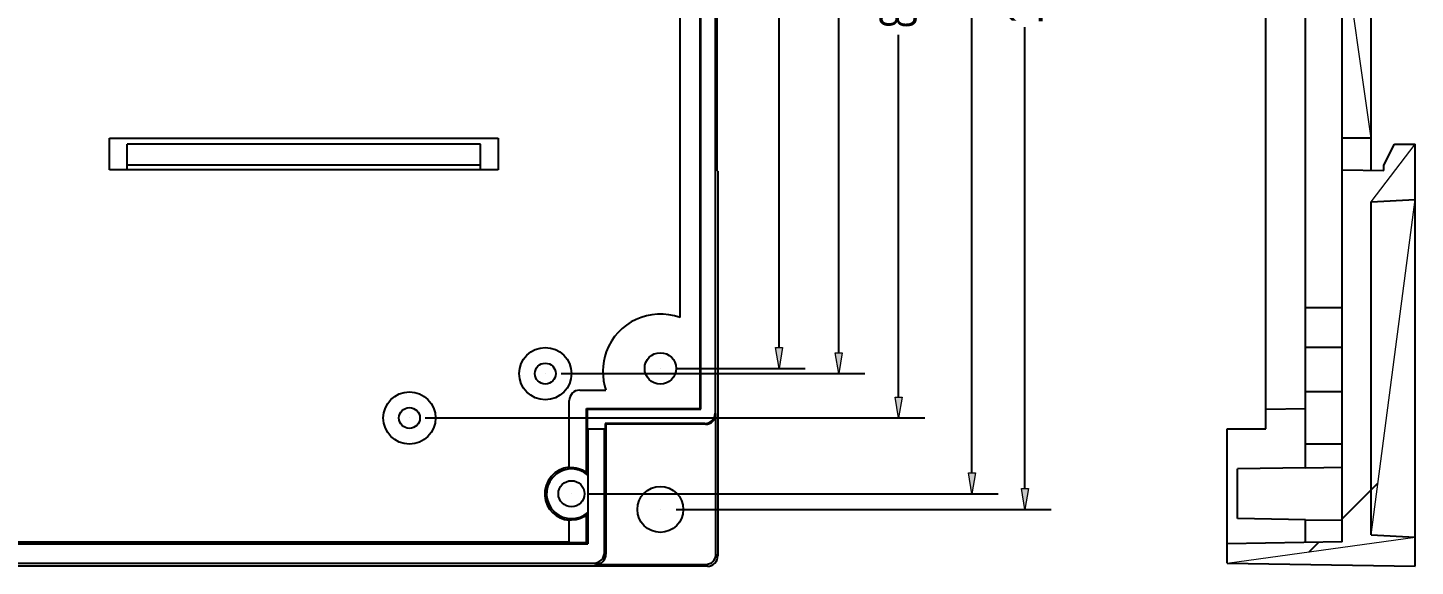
# Model space of a CAD drawing. Header units: inches. Extents: x 0 to 800, y 356 to 444.
# Drawn here: x 285.14 to 313, y 395.43 to 406.25 of the extents above; entities that cross this region are included whole.
import ezdxf

# ---------------------------------------------------------------- set-up
doc = ezdxf.new("R2010")
doc.units = ezdxf.units.IN
doc.header["$MEASUREMENT"] = 0

# ---------------------------------------------------------------- blocks, each defined once
blk = doc.blocks.new('block 992')
at = {"color": 7, "lineweight": 25, "true_color": 0xffffff}
blk.add_lwpolyline([(309.224, 395.498), (309.224, 395.886)], dxfattribs=at)
blk = doc.blocks.new('block 993')
at = {"color": 7, "lineweight": 25, "true_color": 0xffffff}
blk.add_lwpolyline([(311.533, 395.926), (309.224, 395.886)], dxfattribs=at)
blk = doc.blocks.new('block 994')
at = {"color": 7, "lineweight": 25, "true_color": 0xffffff}
blk.add_lwpolyline([(311.533, 395.926), (311.533, 403.397)], dxfattribs=at)
blk = doc.blocks.new('block 995')
at = {"color": 7, "lineweight": 25, "true_color": 0xffffff}
blk.add_lwpolyline([(311.533, 403.397), (312.372, 403.382)], dxfattribs=at)
blk = doc.blocks.new('block 996')
at = {"color": 7, "lineweight": 25, "true_color": 0xffffff}
blk.add_lwpolyline([(312.372, 403.382), (312.372, 403.492)], dxfattribs=at)
blk = doc.blocks.new('block 997')
at = {"color": 7, "lineweight": 25, "true_color": 0xffffff}
blk.add_lwpolyline([(312.372, 403.492), (312.582, 403.912)], dxfattribs=at)
blk = doc.blocks.new('block 998')
at = {"color": 7, "lineweight": 25, "true_color": 0xffffff}
blk.add_lwpolyline([(312.582, 403.912), (313.002, 403.912)], dxfattribs=at)
blk = doc.blocks.new('block 999')
at = {"color": 7, "lineweight": 25, "true_color": 0xffffff}
blk.add_lwpolyline([(313.002, 402.803), (313.002, 403.912)], dxfattribs=at)
blk = doc.blocks.new('block 1000')
at = {"color": 7, "lineweight": 25, "true_color": 0xffffff}
blk.add_lwpolyline([(312.12, 402.757), (313.002, 402.803)], dxfattribs=at)
blk = doc.blocks.new('block 1001')
at = {"color": 7, "lineweight": 25, "true_color": 0xffffff}
blk.add_lwpolyline([(312.12, 396.062), (312.12, 402.757)], dxfattribs=at)
blk = doc.blocks.new('block 1002')
at = {"color": 7, "lineweight": 25, "true_color": 0xffffff}
blk.add_lwpolyline([(312.12, 396.062), (313.002, 396.016)], dxfattribs=at)
blk = doc.blocks.new('block 1003')
at = {"color": 7, "lineweight": 25, "true_color": 0xffffff}
blk.add_lwpolyline([(313.002, 395.433), (313.002, 396.016)], dxfattribs=at)
blk = doc.blocks.new('block 1004')
at = {"color": 7, "lineweight": 25, "true_color": 0xffffff}
blk.add_lwpolyline([(309.224, 395.498), (313.002, 395.433)], dxfattribs=at)
blk = doc.blocks.new('block 1011')
at = {"color": 7, "lineweight": 25, "true_color": 0xffffff}
blk.add_lwpolyline([(312.12, 404.038), (311.533, 404.038)], dxfattribs=at)
blk = doc.blocks.new('block 1012')
at = {"color": 7, "lineweight": 25, "true_color": 0xffffff}
blk.add_lwpolyline([(311.533, 404.038), (311.533, 408.13)], dxfattribs=at)
blk = doc.blocks.new('block 1014')
at = {"color": 7, "lineweight": 25, "true_color": 0xffffff}
blk.add_lwpolyline([(312.12, 404.038), (312.12, 408.13)], dxfattribs=at)
blk = doc.blocks.new('block 1019')
at = {"true_color": 0x000000}
h = blk.add_hatch(dxfattribs=at)
h.set_pattern_fill('AI_USER_DEFINED_HATCH', color=18, scale=10, angle=45, style=0, pattern_type=0)
h.set_pattern_definition([(45, (0, 0), (-7.07107, 7.07107), [])])
edge = h.paths.add_edge_path()
edge.add_spline(control_points=[(309.224, 395.498), (309.224, 395.498), (309.224, 395.886), (309.224, 395.886), (309.224, 395.886), (311.533, 395.926), (311.533, 395.926), (311.533, 395.926), (309.224, 395.886), (309.224, 395.886), (309.224, 395.886), (311.533, 395.926), (311.533, 395.926), (311.533, 395.926), (311.533, 403.397), (311.533, 403.397), (311.533, 403.397), (312.372, 403.382), (312.372, 403.382), (312.372, 403.382), (312.372, 403.492), (312.372, 403.492), (312.372, 403.492), (312.582, 403.912), (312.582, 403.912), (312.582, 403.912), (313.002, 403.912), (313.002, 403.912), (313.002, 403.912), (313.002, 402.803), (313.002, 402.803), (313.002, 402.803), (313.002, 403.912), (313.002, 403.912), (313.002, 403.912), (312.12, 402.757), (312.12, 402.757), (312.12, 402.757), (313.002, 402.803), (313.002, 402.803), (313.002, 402.803), (312.12, 396.062), (312.12, 396.062), (312.12, 396.062), (312.12, 402.757), (312.12, 402.757), (312.12, 402.757), (312.12, 396.062), (312.12, 396.062), (312.12, 396.062), (313.002, 396.016), (313.002, 396.016), (313.002, 396.016), (313.002, 395.433), (313.002, 395.433), (313.002, 395.433), (313.002, 396.016), (313.002, 396.016), (313.002, 396.016), (309.224, 395.498), (309.224, 395.498), (309.224, 395.498), (313.002, 395.433), (313.002, 395.433), (313.002, 395.433), (309.224, 395.498), (309.224, 395.498)], knot_values=[0, 0, 0, 0, 1, 1, 1, 2, 2, 2, 3, 3, 3, 4, 4, 4, 5, 5, 5, 6, 6, 6, 7, 7, 7, 8, 8, 8, 9, 9, 9, 10, 10, 10, 11, 11, 11, 12, 12, 12, 13, 13, 13, 14, 14, 14, 15, 15, 15, 16, 16, 16, 17, 17, 17, 18, 18, 18, 19, 19, 19, 20, 20, 20, 21, 21, 21, 22, 22, 22, 22], degree=3, periodic=1)
edge = h.paths.add_edge_path()
edge.add_spline(control_points=[(309.224, 418.255), (309.224, 418.255), (309.224, 418.643), (309.224, 418.643), (309.224, 418.643), (312.12, 418.693), (312.12, 418.693), (312.12, 418.693), (312.12, 413.399), (312.12, 413.399), (312.12, 413.399), (312.12, 418.693), (312.12, 418.693), (312.12, 418.693), (312.12, 413.399), (312.12, 413.399), (312.12, 413.399), (311.533, 413.399), (311.533, 413.399), (311.533, 413.399), (311.533, 418.215), (311.533, 418.215), (311.533, 418.215), (309.224, 418.255), (309.224, 418.255), (309.224, 418.255), (309.224, 418.255), (309.224, 418.255)], knot_values=[0, 0, 0, 0, 1, 1, 1, 2, 2, 2, 3, 3, 3, 4, 4, 4, 5, 5, 5, 6, 6, 6, 7, 7, 7, 8, 8, 8, 9, 9, 9, 9], degree=3, periodic=1)
edge = h.paths.add_edge_path()
edge.add_spline(control_points=[(312.12, 404.038), (312.12, 404.038), (311.533, 404.038), (311.533, 404.038), (311.533, 404.038), (311.533, 408.13), (311.533, 408.13), (311.533, 408.13), (312.12, 408.13), (312.12, 408.13), (312.12, 408.13), (311.533, 408.13), (311.533, 408.13), (311.533, 408.13), (312.12, 404.038), (312.12, 404.038), (312.12, 404.038), (312.12, 408.13), (312.12, 408.13), (312.12, 408.13), (312.12, 404.038), (312.12, 404.038)], knot_values=[0, 0, 0, 0, 1, 1, 1, 2, 2, 2, 3, 3, 3, 4, 4, 4, 5, 5, 5, 6, 6, 6, 7, 7, 7, 7], degree=3, periodic=1)
edge = h.paths.add_edge_path()
edge.add_spline(control_points=[(312.078, 412.896), (312.078, 412.896), (311.533, 412.896), (311.533, 412.896), (311.533, 412.896), (312.078, 412.693), (312.078, 412.693), (312.078, 412.693), (312.078, 412.896), (312.078, 412.896), (312.078, 412.896), (311.533, 411.426), (311.533, 411.426), (311.533, 411.426), (312.078, 412.693), (312.078, 412.693), (312.078, 412.693), (311.533, 411.426), (311.533, 411.426), (311.533, 411.426), (311.533, 412.896), (311.533, 412.896), (311.533, 412.896), (312.078, 412.896), (312.078, 412.896)], knot_values=[0, 0, 0, 0, 1, 1, 1, 2, 2, 2, 3, 3, 3, 4, 4, 4, 5, 5, 5, 6, 6, 6, 7, 7, 7, 8, 8, 8, 8], degree=3, periodic=1)
at = {"lineweight": 0}
for points, knots in [([(309.224, 418.255), (309.224, 418.255), (309.224, 418.643), (309.224, 418.643), (309.224, 418.643), (312.12, 418.693), (312.12, 418.693), (312.12, 418.693), (312.12, 413.399), (312.12, 413.399), (312.12, 413.399), (312.12, 418.693), (312.12, 418.693), (312.12, 418.693), (312.12, 413.399), (312.12, 413.399), (312.12, 413.399), (311.533, 413.399), (311.533, 413.399), (311.533, 413.399), (311.533, 418.215), (311.533, 418.215), (311.533, 418.215), (309.224, 418.255), (309.224, 418.255), (309.224, 418.255), (309.224, 418.255), (309.224, 418.255)], [0, 0, 0, 0, 1, 1, 1, 2, 2, 2, 3, 3, 3, 4, 4, 4, 5, 5, 5, 6, 6, 6, 7, 7, 7, 8, 8, 8, 9, 9, 9, 9]), ([(312.078, 412.896), (312.078, 412.896), (311.533, 412.896), (311.533, 412.896), (311.533, 412.896), (312.078, 412.693), (312.078, 412.693), (312.078, 412.693), (312.078, 412.896), (312.078, 412.896), (312.078, 412.896), (311.533, 411.426), (311.533, 411.426), (311.533, 411.426), (312.078, 412.693), (312.078, 412.693), (312.078, 412.693), (311.533, 411.426), (311.533, 411.426), (311.533, 411.426), (311.533, 412.896), (311.533, 412.896), (311.533, 412.896), (312.078, 412.896), (312.078, 412.896)], [0, 0, 0, 0, 1, 1, 1, 2, 2, 2, 3, 3, 3, 4, 4, 4, 5, 5, 5, 6, 6, 6, 7, 7, 7, 8, 8, 8, 8]), ([(312.12, 404.038), (312.12, 404.038), (311.533, 404.038), (311.533, 404.038), (311.533, 404.038), (311.533, 408.13), (311.533, 408.13), (311.533, 408.13), (312.12, 408.13), (312.12, 408.13), (312.12, 408.13), (311.533, 408.13), (311.533, 408.13), (311.533, 408.13), (312.12, 404.038), (312.12, 404.038), (312.12, 404.038), (312.12, 408.13), (312.12, 408.13), (312.12, 408.13), (312.12, 404.038), (312.12, 404.038)], [0, 0, 0, 0, 1, 1, 1, 2, 2, 2, 3, 3, 3, 4, 4, 4, 5, 5, 5, 6, 6, 6, 7, 7, 7, 7]), ([(309.224, 395.498), (309.224, 395.498), (309.224, 395.886), (309.224, 395.886), (309.224, 395.886), (311.533, 395.926), (311.533, 395.926), (311.533, 395.926), (309.224, 395.886), (309.224, 395.886), (309.224, 395.886), (311.533, 395.926), (311.533, 395.926), (311.533, 395.926), (311.533, 403.397), (311.533, 403.397), (311.533, 403.397), (312.372, 403.382), (312.372, 403.382), (312.372, 403.382), (312.372, 403.492), (312.372, 403.492), (312.372, 403.492), (312.582, 403.912), (312.582, 403.912), (312.582, 403.912), (313.002, 403.912), (313.002, 403.912), (313.002, 403.912), (313.002, 402.803), (313.002, 402.803), (313.002, 402.803), (313.002, 403.912), (313.002, 403.912), (313.002, 403.912), (312.12, 402.757), (312.12, 402.757), (312.12, 402.757), (313.002, 402.803), (313.002, 402.803), (313.002, 402.803), (312.12, 396.062), (312.12, 396.062), (312.12, 396.062), (312.12, 402.757), (312.12, 402.757), (312.12, 402.757), (312.12, 396.062), (312.12, 396.062), (312.12, 396.062), (313.002, 396.016), (313.002, 396.016), (313.002, 396.016), (313.002, 395.433), (313.002, 395.433), (313.002, 395.433), (313.002, 396.016), (313.002, 396.016), (313.002, 396.016), (309.224, 395.498), (309.224, 395.498), (309.224, 395.498), (313.002, 395.433), (313.002, 395.433), (313.002, 395.433), (309.224, 395.498), (309.224, 395.498)], [0, 0, 0, 0, 1, 1, 1, 2, 2, 2, 3, 3, 3, 4, 4, 4, 5, 5, 5, 6, 6, 6, 7, 7, 7, 8, 8, 8, 9, 9, 9, 10, 10, 10, 11, 11, 11, 12, 12, 12, 13, 13, 13, 14, 14, 14, 15, 15, 15, 16, 16, 16, 17, 17, 17, 18, 18, 18, 19, 19, 19, 20, 20, 20, 21, 21, 21, 22, 22, 22, 22])]:
    blk.add_open_spline(points, degree=3, knots=knots, dxfattribs=at)
blk = doc.blocks.new('block 1056')
at = {"color": 7, "lineweight": 25, "true_color": 0xffffff}
blk.add_lwpolyline([(298.787, 395.433), (266.67, 395.433)], dxfattribs=at)
blk = doc.blocks.new('block 1058')
at = {"color": 7, "lineweight": 25, "true_color": 0xffffff}
blk.add_lwpolyline([(296.541, 395.469), (298.75, 395.469)], dxfattribs=at)
blk = doc.blocks.new('block 1059')
at = {"color": 7, "lineweight": 25, "true_color": 0xffffff}
blk.add_lwpolyline([(268.945, 395.498), (296.511, 395.498)], dxfattribs=at)
blk = doc.blocks.new('block 1063')
at = {"color": 7, "lineweight": 25, "true_color": 0xffffff}
blk.add_lwpolyline([(269.067, 395.886), (296.389, 395.886)], dxfattribs=at)
blk = doc.blocks.new('block 1065')
at = {"color": 7, "lineweight": 25, "true_color": 0xffffff}
blk.add_lwpolyline([(296.013, 395.913), (296.362, 395.913)], dxfattribs=at)
blk = doc.blocks.new('block 1066')
at = {"color": 7, "lineweight": 25, "true_color": 0xffffff}
blk.add_lwpolyline([(269.444, 395.926), (296.013, 395.926)], dxfattribs=at)
blk = doc.blocks.new('block 1073')
at = {"color": 7, "lineweight": 25, "true_color": 0xffffff}
blk.add_lwpolyline([(296.375, 398.191), (296.735, 398.191)], dxfattribs=at)
blk = doc.blocks.new('block 1074')
at = {"color": 7, "lineweight": 25, "true_color": 0xffffff}
blk.add_lwpolyline([(298.75, 398.285), (296.75, 398.285)], dxfattribs=at)
blk = doc.blocks.new('block 1076')
at = {"color": 7, "lineweight": 25, "true_color": 0xffffff}
blk.add_lwpolyline([(298.734, 398.301), (296.735, 398.301)], dxfattribs=at)
blk = doc.blocks.new('block 1079')
at = {"color": 7, "lineweight": 25, "true_color": 0xffffff}
blk.add_lwpolyline([(296.375, 398.587), (298.653, 398.587)], dxfattribs=at)
blk = doc.blocks.new('block 1081')
at = {"color": 7, "lineweight": 25, "true_color": 0xffffff}
blk.add_lwpolyline([(296.362, 398.601), (298.639, 398.601)], dxfattribs=at)
blk = doc.blocks.new('block 1083')
at = {"color": 7, "lineweight": 25, "true_color": 0xffffff}
blk.add_lwpolyline([(296.223, 398.971), (296.751, 398.971)], dxfattribs=at)
blk = doc.blocks.new('block 1098')
at = {"color": 7, "lineweight": 25, "true_color": 0xffffff}
blk.add_lwpolyline([(294.588, 403.397), (286.78, 403.397)], dxfattribs=at)
blk = doc.blocks.new('block 1100')
at = {"color": 7, "lineweight": 25, "true_color": 0xffffff}
blk.add_lwpolyline([(294.231, 403.492), (287.136, 403.492)], dxfattribs=at)
blk = doc.blocks.new('block 1102')
at = {"color": 7, "lineweight": 25, "true_color": 0xffffff}
blk.add_lwpolyline([(294.231, 403.912), (287.136, 403.912)], dxfattribs=at)
blk = doc.blocks.new('block 1105')
at = {"color": 7, "lineweight": 25, "true_color": 0xffffff}
blk.add_lwpolyline([(286.78, 404.038), (294.588, 404.038)], dxfattribs=at)
blk = doc.blocks.new('block 1108')
at = {"color": 7, "lineweight": 25, "true_color": 0xffffff}
blk.add_lwpolyline([(296.541, 395.469), (296.511, 395.498)], dxfattribs=at)
blk = doc.blocks.new('block 1109')
at = {"color": 7, "lineweight": 25, "true_color": 0xffffff}
blk.add_lwpolyline([(296.389, 395.886), (296.362, 395.913)], dxfattribs=at)
blk = doc.blocks.new('block 1110')
at = {"color": 7, "lineweight": 25, "true_color": 0xffffff}
blk.add_lwpolyline([(296.75, 395.679), (296.721, 395.708)], dxfattribs=at)
blk = doc.blocks.new('block 1111')
at = {"color": 7, "lineweight": 25, "true_color": 0xffffff}
blk.add_lwpolyline([(298.787, 395.433), (298.75, 395.469)], dxfattribs=at)
blk = doc.blocks.new('block 1112')
at = {"color": 7, "lineweight": 25, "true_color": 0xffffff}
blk.add_lwpolyline([(298.997, 395.643), (298.96, 395.679)], dxfattribs=at)
blk = doc.blocks.new('block 1113')
at = {"color": 7, "lineweight": 25, "true_color": 0xffffff}
blk.add_lwpolyline([(296.375, 398.587), (296.362, 398.601)], dxfattribs=at)
blk = doc.blocks.new('block 1114')
at = {"color": 7, "lineweight": 25, "true_color": 0xffffff}
blk.add_lwpolyline([(296.735, 398.301), (296.75, 398.285)], dxfattribs=at)
blk = doc.blocks.new('block 1117')
at = {"color": 7, "lineweight": 25, "true_color": 0xffffff}
blk.add_lwpolyline([(298.734, 398.301), (298.75, 398.285)], dxfattribs=at)
blk = doc.blocks.new('block 1118')
at = {"color": 7, "lineweight": 25, "true_color": 0xffffff}
blk.add_lwpolyline([(298.653, 398.587), (298.639, 398.601)], dxfattribs=at)
blk = doc.blocks.new('block 1119')
at = {"color": 7, "lineweight": 25, "true_color": 0xffffff}
blk.add_lwpolyline([(298.944, 398.511), (298.96, 398.495)], dxfattribs=at)
blk = doc.blocks.new('block 1120')
at = {"color": 7, "lineweight": 25, "true_color": 0xffffff}
blk.add_lwpolyline([(286.78, 403.397), (286.78, 404.038)], dxfattribs=at)
blk = doc.blocks.new('block 1122')
at = {"color": 7, "lineweight": 25, "true_color": 0xffffff}
blk.add_lwpolyline([(287.136, 403.397), (287.136, 403.912)], dxfattribs=at)
blk = doc.blocks.new('block 1147')
at = {"color": 7, "lineweight": 25, "true_color": 0xffffff}
blk.add_lwpolyline([(298.997, 403.371), (298.981, 403.387)], dxfattribs=at)
blk = doc.blocks.new('block 1160')
at = {"color": 7, "lineweight": 25, "true_color": 0xffffff}
blk.add_lwpolyline([(294.231, 403.397), (294.231, 403.912)], dxfattribs=at)
blk = doc.blocks.new('block 1181')
at = {"color": 7, "lineweight": 25, "true_color": 0xffffff}
blk.add_lwpolyline([(294.588, 404.038), (294.588, 403.397)], dxfattribs=at)
blk = doc.blocks.new('block 1183')
at = {"color": 7, "lineweight": 25, "true_color": 0xffffff}
blk.add_lwpolyline([(296.013, 395.913), (296.013, 396.369)], dxfattribs=at)
blk = doc.blocks.new('block 1184')
at = {"color": 7, "lineweight": 25, "true_color": 0xffffff}
blk.add_lwpolyline([(296.013, 397.41), (296.013, 398.761)], dxfattribs=at)
blk = doc.blocks.new('block 1186')
at = {"color": 7, "lineweight": 25, "true_color": 0xffffff}
blk.add_lwpolyline([(296.362, 395.913), (296.362, 396.465)], dxfattribs=at)
blk = doc.blocks.new('block 1187')
at = {"color": 7, "lineweight": 25, "true_color": 0xffffff}
blk.add_lwpolyline([(296.362, 397.314), (296.362, 398.601)], dxfattribs=at)
blk = doc.blocks.new('block 1190')
at = {"color": 7, "lineweight": 25, "true_color": 0xffffff}
blk.add_lwpolyline([(296.375, 398.587), (296.375, 398.191)], dxfattribs=at)
blk = doc.blocks.new('block 1192')
at = {"color": 7, "lineweight": 25, "true_color": 0xffffff}
blk.add_lwpolyline([(296.386, 397.266), (296.386, 396.514)], dxfattribs=at)
blk = doc.blocks.new('block 1195')
at = {"color": 7, "lineweight": 25, "true_color": 0xffffff}
blk.add_lwpolyline([(296.389, 398.191), (296.389, 395.886)], dxfattribs=at)
blk = doc.blocks.new('block 1214')
at = {"color": 7, "lineweight": 25, "true_color": 0xffffff}
blk.add_lwpolyline([(296.721, 395.708), (296.721, 398.191)], dxfattribs=at)
blk = doc.blocks.new('block 1215')
at = {"color": 7, "lineweight": 25, "true_color": 0xffffff}
blk.add_lwpolyline([(296.735, 398.301), (296.735, 398.191)], dxfattribs=at)
blk = doc.blocks.new('block 1218')
at = {"color": 7, "lineweight": 25, "true_color": 0xffffff}
blk.add_lwpolyline([(296.75, 398.285), (296.75, 395.679)], dxfattribs=at)
blk = doc.blocks.new('block 1219')
at = {"color": 7, "lineweight": 25, "true_color": 0xffffff}
blk.add_lwpolyline([(298.239, 400.43), (298.239, 413.711)], dxfattribs=at)
blk = doc.blocks.new('block 1220')
at = {"color": 7, "lineweight": 25, "true_color": 0xffffff}
blk.add_lwpolyline([(298.639, 398.601), (298.639, 415.54)], dxfattribs=at)
blk = doc.blocks.new('block 1221')
at = {"color": 7, "lineweight": 25, "true_color": 0xffffff}
blk.add_lwpolyline([(298.653, 398.587), (298.653, 415.554)], dxfattribs=at)
blk = doc.blocks.new('block 1223')
at = {"color": 7, "lineweight": 25, "true_color": 0xffffff}
blk.add_lwpolyline([(298.944, 415.63), (298.944, 398.511)], dxfattribs=at)
blk = doc.blocks.new('block 1224')
at = {"color": 7, "lineweight": 25, "true_color": 0xffffff}
blk.add_lwpolyline([(298.96, 395.679), (298.96, 398.495)], dxfattribs=at)
blk = doc.blocks.new('block 1226')
at = {"color": 7, "lineweight": 25, "true_color": 0xffffff}
blk.add_lwpolyline([(298.981, 403.387), (298.981, 411.006)], dxfattribs=at)
blk = doc.blocks.new('block 1228')
at = {"color": 7, "lineweight": 25, "true_color": 0xffffff}
blk.add_lwpolyline([(298.997, 403.371), (298.997, 395.643)], dxfattribs=at)
blk = doc.blocks.new('block 1244')
at = {"color": 7, "lineweight": 25, "true_color": 0xffffff}
blk.add_lwpolyline([(309.224, 395.498), (313.002, 395.433)], dxfattribs=at)
blk = doc.blocks.new('block 1245')
at = {"color": 7, "lineweight": 25, "true_color": 0xffffff}
blk.add_lwpolyline([(311.533, 395.926), (309.224, 395.886)], dxfattribs=at)
blk = doc.blocks.new('block 1246')
at = {"color": 7, "lineweight": 25, "true_color": 0xffffff}
blk.add_lwpolyline([(310.798, 396.367), (309.434, 396.391)], dxfattribs=at)
blk = doc.blocks.new('block 1247')
at = {"color": 7, "lineweight": 25, "true_color": 0xffffff}
blk.add_lwpolyline([(310.798, 396.369), (311.533, 396.356)], dxfattribs=at)
blk = doc.blocks.new('block 1248')
at = {"color": 7, "lineweight": 25, "true_color": 0xffffff}
blk.add_lwpolyline([(312.12, 396.062), (313.002, 396.016)], dxfattribs=at)
blk = doc.blocks.new('block 1249')
at = {"color": 7, "lineweight": 25, "true_color": 0xffffff}
blk.add_lwpolyline([(310.798, 397.41), (311.533, 397.424)], dxfattribs=at)
blk = doc.blocks.new('block 1250')
at = {"color": 7, "lineweight": 25, "true_color": 0xffffff}
blk.add_lwpolyline([(310.798, 397.412), (309.434, 397.389)], dxfattribs=at)
blk = doc.blocks.new('block 1251')
at = {"color": 7, "lineweight": 25, "true_color": 0xffffff}
blk.add_lwpolyline([(311.533, 397.887), (310.798, 397.887)], dxfattribs=at)
blk = doc.blocks.new('block 1252')
at = {"color": 7, "lineweight": 25, "true_color": 0xffffff}
blk.add_lwpolyline([(309.224, 398.191), (310, 398.191)], dxfattribs=at)
blk = doc.blocks.new('block 1253')
at = {"color": 7, "lineweight": 25, "true_color": 0xffffff}
blk.add_lwpolyline([(310, 398.587), (310.798, 398.601)], dxfattribs=at)
blk = doc.blocks.new('block 1254')
at = {"color": 7, "lineweight": 25, "true_color": 0xffffff}
blk.add_lwpolyline([(311.533, 398.937), (310.798, 398.937)], dxfattribs=at)
blk = doc.blocks.new('block 1255')
at = {"color": 7, "lineweight": 25, "true_color": 0xffffff}
blk.add_lwpolyline([(311.533, 399.828), (310.798, 399.828)], dxfattribs=at)
blk = doc.blocks.new('block 1256')
at = {"color": 7, "lineweight": 25, "true_color": 0xffffff}
blk.add_lwpolyline([(311.533, 400.626), (310.798, 400.626)], dxfattribs=at)
blk = doc.blocks.new('block 1257')
at = {"color": 7, "lineweight": 25, "true_color": 0xffffff}
blk.add_lwpolyline([(312.12, 402.757), (313.002, 402.803)], dxfattribs=at)
blk = doc.blocks.new('block 1258')
at = {"color": 7, "lineweight": 25, "true_color": 0xffffff}
blk.add_lwpolyline([(311.533, 403.397), (312.372, 403.382)], dxfattribs=at)
blk = doc.blocks.new('block 1259')
at = {"color": 7, "lineweight": 25, "true_color": 0xffffff}
blk.add_lwpolyline([(312.582, 403.912), (313.002, 403.912)], dxfattribs=at)
blk = doc.blocks.new('block 1260')
at = {"color": 7, "lineweight": 25, "true_color": 0xffffff}
blk.add_lwpolyline([(312.12, 404.038), (311.533, 404.038)], dxfattribs=at)
blk = doc.blocks.new('block 1264')
at = {"color": 7, "lineweight": 25, "true_color": 0xffffff}
blk.add_lwpolyline([(309.224, 395.498), (309.224, 398.191)], dxfattribs=at)
blk = doc.blocks.new('block 1266')
at = {"color": 7, "lineweight": 25, "true_color": 0xffffff}
blk.add_lwpolyline([(309.434, 396.391), (309.434, 397.389)], dxfattribs=at)
blk = doc.blocks.new('block 1269')
at = {"color": 7, "lineweight": 25, "true_color": 0xffffff}
blk.add_lwpolyline([(310, 398.191), (310, 415.95)], dxfattribs=at)
blk = doc.blocks.new('block 1272')
at = {"color": 7, "lineweight": 25, "true_color": 0xffffff}
blk.add_lwpolyline([(310.798, 395.913), (310.798, 396.369)], dxfattribs=at)
blk = doc.blocks.new('block 1273')
at = {"color": 7, "lineweight": 25, "true_color": 0xffffff}
blk.add_lwpolyline([(310.798, 397.41), (310.798, 416.73)], dxfattribs=at)
blk = doc.blocks.new('block 1274')
at = {"color": 7, "lineweight": 25, "true_color": 0xffffff}
blk.add_lwpolyline([(311.533, 395.926), (311.533, 418.215)], dxfattribs=at)
blk = doc.blocks.new('block 1276')
at = {"color": 7, "lineweight": 25, "true_color": 0xffffff}
blk.add_lwpolyline([(312.12, 396.062), (312.12, 402.757)], dxfattribs=at)
blk = doc.blocks.new('block 1277')
at = {"color": 7, "lineweight": 25, "true_color": 0xffffff}
blk.add_lwpolyline([(312.12, 403.387), (312.12, 418.693)], dxfattribs=at)
blk = doc.blocks.new('block 1278')
at = {"color": 7, "lineweight": 25, "true_color": 0xffffff}
blk.add_lwpolyline([(312.372, 403.382), (312.372, 403.492)], dxfattribs=at)
blk = doc.blocks.new('block 1280')
at = {"color": 7, "lineweight": 25, "true_color": 0xffffff}
blk.add_lwpolyline([(313.002, 395.433), (313.002, 403.912)], dxfattribs=at)
blk = doc.blocks.new('block 1284')
at = {"color": 7, "lineweight": 25, "true_color": 0xffffff}
blk.add_lwpolyline([(312.372, 403.492), (312.582, 403.912)], dxfattribs=at)
blk = doc.blocks.new('block 1576')
at = {"color": 7, "lineweight": 25, "true_color": 0xffffff}
blk.add_open_spline([(298.239, 400.43), (297.64, 400.649), (296.978, 400.341), (296.758, 399.742), (296.667, 399.494), (296.665, 399.221), (296.751, 398.971)], degree=3, knots=[0, 0, 0, 0, 1, 1, 1, 2, 2, 2, 2], dxfattribs=at)
blk = doc.blocks.new('block 1577')
at = {"color": 7, "lineweight": 25, "true_color": 0xffffff}
blk.add_open_spline([(296.386, 397.266), (296.378, 397.282), (296.37, 397.299), (296.362, 397.314)], degree=3, dxfattribs=at)
blk = doc.blocks.new('block 1578')
at = {"color": 7, "lineweight": 25, "true_color": 0xffffff}
blk.add_open_spline([(296.362, 396.465), (296.37, 396.481), (296.378, 396.497), (296.386, 396.514)], degree=3, dxfattribs=at)
blk = doc.blocks.new('block 1579')
at = {"color": 7, "lineweight": 25, "true_color": 0xffffff}
blk.add_open_spline([(296.013, 397.424), (295.718, 397.399), (295.499, 397.141), (295.523, 396.846), (295.545, 396.585), (295.752, 396.378), (296.013, 396.356)], degree=3, knots=[0, 0, 0, 0, 1, 1, 1, 2, 2, 2, 2], dxfattribs=at)
blk = doc.blocks.new('block 1581')
at = {"color": 7, "lineweight": 25, "true_color": 0xffffff}
blk.add_open_spline([(293.329, 398.412), (293.329, 398.701), (293.094, 398.937), (292.804, 398.937), (292.514, 398.937), (292.279, 398.701), (292.279, 398.412), (292.279, 398.122), (292.514, 397.887), (292.804, 397.887), (293.094, 397.887), (293.329, 398.122), (293.329, 398.412), (293.329, 398.412), (293.329, 398.412), (293.329, 398.412)], degree=3, knots=[0, 0, 0, 0, 1, 1, 1, 2, 2, 2, 3, 3, 3, 4, 4, 4, 5, 5, 5, 5], dxfattribs=at)
blk = doc.blocks.new('block 1582')
at = {"color": 7, "lineweight": 25, "true_color": 0xffffff}
blk.add_open_spline([(296.058, 399.304), (296.058, 399.594), (295.823, 399.828), (295.533, 399.828), (295.243, 399.828), (295.008, 399.594), (295.008, 399.304), (295.008, 399.014), (295.243, 398.779), (295.533, 398.779), (295.823, 398.779), (296.058, 399.014), (296.058, 399.304), (296.058, 399.304), (296.058, 399.304), (296.058, 399.304)], degree=3, knots=[0, 0, 0, 0, 1, 1, 1, 2, 2, 2, 3, 3, 3, 4, 4, 4, 5, 5, 5, 5], dxfattribs=at)
blk = doc.blocks.new('block 1583')
at = {"color": 7, "lineweight": 25, "true_color": 0xffffff}
blk.add_open_spline([(296.362, 397.314), (296.261, 397.387), (296.137, 397.421), (296.013, 397.41)], degree=3, dxfattribs=at)
blk = doc.blocks.new('block 1584')
at = {"color": 7, "lineweight": 25, "true_color": 0xffffff}
blk.add_open_spline([(296.013, 396.369), (296.137, 396.358), (296.261, 396.393), (296.362, 396.465)], degree=3, dxfattribs=at)
blk = doc.blocks.new('block 1585')
at = {"color": 7, "lineweight": 25, "true_color": 0xffffff}
blk.add_open_spline([(296.386, 397.266), (296.178, 397.447), (295.863, 397.426), (295.682, 397.218), (295.5, 397.011), (295.521, 396.695), (295.729, 396.514), (295.917, 396.35), (296.198, 396.35), (296.386, 396.514)], degree=3, knots=[0, 0, 0, 0, 1, 1, 1, 2, 2, 2, 3, 3, 3, 3], dxfattribs=at)
blk = doc.blocks.new('block 1586')
at = {"color": 7, "lineweight": 25, "true_color": 0xffffff}
blk.add_open_spline([(298.304, 396.575), (298.304, 396.83), (298.098, 397.037), (297.843, 397.037), (297.587, 397.037), (297.381, 396.83), (297.381, 396.575), (297.381, 396.32), (297.587, 396.113), (297.843, 396.113), (298.098, 396.113), (298.304, 396.32), (298.304, 396.575), (298.304, 396.575), (298.304, 396.575), (298.304, 396.575)], degree=3, knots=[0, 0, 0, 0, 1, 1, 1, 2, 2, 2, 3, 3, 3, 4, 4, 4, 5, 5, 5, 5], dxfattribs=at)
blk = doc.blocks.new('block 1587')
at = {"color": 7, "lineweight": 25, "true_color": 0xffffff}
blk.add_open_spline([(298.158, 399.409), (298.158, 399.583), (298.017, 399.724), (297.843, 399.724), (297.669, 399.724), (297.528, 399.583), (297.528, 399.409), (297.528, 399.235), (297.669, 399.094), (297.843, 399.094), (298.017, 399.094), (298.158, 399.235), (298.158, 399.409), (298.158, 399.409), (298.158, 399.409), (298.158, 399.409)], degree=3, knots=[0, 0, 0, 0, 1, 1, 1, 2, 2, 2, 3, 3, 3, 4, 4, 4, 5, 5, 5, 5], dxfattribs=at)
blk = doc.blocks.new('block 1588')
at = {"color": 7, "lineweight": 25, "true_color": 0xffffff}
blk.add_open_spline([(296.32, 396.89), (296.32, 397.035), (296.202, 397.152), (296.058, 397.152), (295.913, 397.152), (295.795, 397.035), (295.795, 396.89), (295.795, 396.745), (295.913, 396.627), (296.058, 396.627), (296.202, 396.627), (296.32, 396.745), (296.32, 396.89), (296.32, 396.89), (296.32, 396.89), (296.32, 396.89)], degree=3, knots=[0, 0, 0, 0, 1, 1, 1, 2, 2, 2, 3, 3, 3, 4, 4, 4, 5, 5, 5, 5], dxfattribs=at)
blk = doc.blocks.new('block 1589')
at = {"color": 7, "lineweight": 25, "true_color": 0xffffff}
blk.add_open_spline([(293.014, 398.412), (293.014, 398.527), (292.92, 398.621), (292.804, 398.621), (292.688, 398.621), (292.594, 398.527), (292.594, 398.412), (292.594, 398.296), (292.688, 398.202), (292.804, 398.202), (292.92, 398.202), (293.014, 398.296), (293.014, 398.412), (293.014, 398.412), (293.014, 398.412), (293.014, 398.412)], degree=3, knots=[0, 0, 0, 0, 1, 1, 1, 2, 2, 2, 3, 3, 3, 4, 4, 4, 5, 5, 5, 5], dxfattribs=at)
blk = doc.blocks.new('block 1590')
at = {"color": 7, "lineweight": 25, "true_color": 0xffffff}
blk.add_open_spline([(295.743, 399.304), (295.743, 399.42), (295.649, 399.514), (295.533, 399.514), (295.417, 399.514), (295.323, 399.42), (295.323, 399.304), (295.323, 399.188), (295.417, 399.094), (295.533, 399.094), (295.649, 399.094), (295.743, 399.188), (295.743, 399.304), (295.743, 399.304), (295.743, 399.304), (295.743, 399.304)], degree=3, knots=[0, 0, 0, 0, 1, 1, 1, 2, 2, 2, 3, 3, 3, 4, 4, 4, 5, 5, 5, 5], dxfattribs=at)
blk = doc.blocks.new('block 1592')
at = {"color": 7, "lineweight": 25, "true_color": 0xffffff}
blk.add_open_spline([(296.223, 398.971), (296.107, 398.971), (296.013, 398.877), (296.013, 398.761)], degree=3, dxfattribs=at)
blk = doc.blocks.new('block 1654')
at = {"color": 7, "lineweight": 25, "true_color": 0xffffff}
blk.add_open_spline([(298.787, 395.433), (298.903, 395.433), (298.997, 395.526), (298.997, 395.643)], degree=3, dxfattribs=at)
blk = doc.blocks.new('block 1657')
at = {"color": 7, "lineweight": 25, "true_color": 0xffffff}
blk.add_open_spline([(296.511, 395.498), (296.627, 395.498), (296.721, 395.593), (296.721, 395.708)], degree=3, dxfattribs=at)
blk = doc.blocks.new('block 1658')
at = {"color": 7, "lineweight": 25, "true_color": 0xffffff}
blk.add_open_spline([(296.541, 395.469), (296.657, 395.469), (296.75, 395.563), (296.75, 395.679)], degree=3, dxfattribs=at)
blk = doc.blocks.new('block 1659')
at = {"color": 7, "lineweight": 25, "true_color": 0xffffff}
blk.add_open_spline([(298.75, 398.285), (298.866, 398.285), (298.96, 398.38), (298.96, 398.495)], degree=3, dxfattribs=at)
blk = doc.blocks.new('block 1663')
at = {"color": 7, "lineweight": 25, "true_color": 0xffffff}
blk.add_open_spline([(298.734, 398.301), (298.85, 398.301), (298.944, 398.396), (298.944, 398.511)], degree=3, dxfattribs=at)
blk = doc.blocks.new('block 1671')
at = {"color": 7, "lineweight": 25, "true_color": 0xffffff}
blk.add_open_spline([(298.75, 395.469), (298.866, 395.469), (298.96, 395.563), (298.96, 395.679)], degree=3, dxfattribs=at)
blk = doc.blocks.new('block 3267')
at = {"color": 5, "lineweight": 25, "true_color": 0x0000ff}
blk.add_lwpolyline([(298.158, 417.566), (305.688, 417.566)], dxfattribs=at)
blk = doc.blocks.new('block 3268')
at = {"color": 5, "lineweight": 25, "true_color": 0x0000ff}
blk.add_lwpolyline([(298.158, 396.575), (305.688, 396.575)], dxfattribs=at)
blk = doc.blocks.new('block 3269')
at = {"color": 5, "lineweight": 25, "true_color": 0x0000ff}
blk.add_lwpolyline([(305.164, 417.146), (305.164, 407.878)], dxfattribs=at)
blk = doc.blocks.new('block 3270')
at = {"color": 5, "lineweight": 25, "true_color": 0x0000ff}
blk.add_lwpolyline([(305.164, 396.995), (305.164, 406.263)], dxfattribs=at)
blk = doc.blocks.new('block 3271')
at = {"true_color": 0x0000ff}
h = blk.add_hatch(color=5, dxfattribs=at)
h.dxf.hatch_style = 2
h.paths.add_polyline_path([(305.094, 417.146), (305.233, 417.146), (305.164, 417.566)])
at = {"lineweight": 0}
blk.add_lwpolyline([(305.094, 417.146), (305.233, 417.146), (305.164, 417.566), (305.094, 417.146)], dxfattribs=at)
blk = doc.blocks.new('block 3272')
at = {"true_color": 0x0000ff}
h = blk.add_hatch(color=5, dxfattribs=at)
h.dxf.hatch_style = 2
h.paths.add_polyline_path([(305.094, 396.995), (305.233, 396.995), (305.164, 396.575)])
at = {"lineweight": 0}
blk.add_lwpolyline([(305.094, 396.995), (305.233, 396.995), (305.164, 396.575), (305.094, 396.995)], dxfattribs=at)
blk = doc.blocks.new('block 3273')
at = {"color": 3, "true_color": 0x00ff00, "insert": (305.531, 406.332), "char_height": 0.7347, "attachment_point": 7, "rotation": 90}
blk.add_mtext('\\fAdobe Song Std L|b0|i0|c0|p34;\\W0.67;100', dxfattribs=at)
blk = doc.blocks.new('block 3274')
at = {"lineweight": 0}
blk.add_lwpolyline([(297.843, 417.566), (297.843, 417.566)], dxfattribs=at)
blk = doc.blocks.new('block 3275')
at = {"lineweight": 0}
blk.add_lwpolyline([(297.843, 396.575), (297.843, 396.575)], dxfattribs=at)
blk = doc.blocks.new('block 3276')
at = {"lineweight": 0}
blk.add_lwpolyline([(305.164, 396.575), (305.164, 396.575)], dxfattribs=at)
blk = doc.blocks.new('block 3266')
for name in ['block 3274', 'block 3267', 'block 3271', 'block 3269', 'block 3273', 'block 3270', 'block 3272', 'block 3275', 'block 3268', 'block 3276']:
    blk.add_blockref(name, (0, 0))
blk = doc.blocks.new('block 3278')
at = {"color": 5, "lineweight": 25, "true_color": 0x0000ff}
blk.add_lwpolyline([(298.158, 414.732), (300.751, 414.732)], dxfattribs=at)
blk = doc.blocks.new('block 3279')
at = {"color": 5, "lineweight": 25, "true_color": 0x0000ff}
blk.add_lwpolyline([(298.158, 399.409), (300.751, 399.409)], dxfattribs=at)
blk = doc.blocks.new('block 3280')
at = {"color": 5, "lineweight": 25, "true_color": 0x0000ff}
blk.add_lwpolyline([(300.226, 414.312), (300.226, 407.679)], dxfattribs=at)
blk = doc.blocks.new('block 3281')
at = {"color": 5, "lineweight": 25, "true_color": 0x0000ff}
blk.add_lwpolyline([(300.226, 399.829), (300.226, 406.462)], dxfattribs=at)
blk = doc.blocks.new('block 3282')
at = {"true_color": 0x0000ff}
h = blk.add_hatch(color=5, dxfattribs=at)
h.dxf.hatch_style = 2
h.paths.add_polyline_path([(300.156, 414.312), (300.296, 414.312), (300.226, 414.732)])
at = {"lineweight": 0}
blk.add_lwpolyline([(300.156, 414.312), (300.296, 414.312), (300.226, 414.732), (300.156, 414.312)], dxfattribs=at)
blk = doc.blocks.new('block 3283')
at = {"true_color": 0x0000ff}
h = blk.add_hatch(color=5, dxfattribs=at)
h.dxf.hatch_style = 2
h.paths.add_polyline_path([(300.156, 399.829), (300.296, 399.829), (300.226, 399.409)])
at = {"lineweight": 0}
blk.add_lwpolyline([(300.156, 399.829), (300.296, 399.829), (300.226, 399.409), (300.156, 399.829)], dxfattribs=at)
blk = doc.blocks.new('block 3284')
at = {"color": 3, "true_color": 0x00ff00, "insert": (300.594, 406.602), "char_height": 0.7347, "attachment_point": 7, "rotation": 90}
blk.add_mtext('\\fAdobe Song Std L|b0|i0|c0|p34;\\W0.67;73', dxfattribs=at)
blk = doc.blocks.new('block 3285')
at = {"lineweight": 0}
blk.add_lwpolyline([(297.843, 414.732), (297.843, 414.732)], dxfattribs=at)
blk = doc.blocks.new('block 3286')
at = {"lineweight": 0}
blk.add_lwpolyline([(297.843, 399.409), (297.843, 399.409)], dxfattribs=at)
blk = doc.blocks.new('block 3287')
at = {"lineweight": 0}
blk.add_lwpolyline([(300.226, 399.409), (300.226, 399.409)], dxfattribs=at)
blk = doc.blocks.new('block 3277')
for name in ['block 3285', 'block 3278', 'block 3282', 'block 3280', 'block 3284', 'block 3281', 'block 3283', 'block 3286', 'block 3279', 'block 3287']:
    blk.add_blockref(name, (0, 0))
blk = doc.blocks.new('block 3311')
at = {"color": 5, "lineweight": 25, "true_color": 0x0000ff}
blk.add_lwpolyline([(295.848, 414.837), (301.95, 414.837)], dxfattribs=at)
blk = doc.blocks.new('block 3312')
at = {"color": 5, "lineweight": 25, "true_color": 0x0000ff}
blk.add_lwpolyline([(295.848, 399.304), (301.95, 399.304)], dxfattribs=at)
blk = doc.blocks.new('block 3313')
at = {"color": 5, "lineweight": 25, "true_color": 0x0000ff}
blk.add_lwpolyline([(301.425, 414.417), (301.425, 407.69)], dxfattribs=at)
blk = doc.blocks.new('block 3314')
at = {"color": 5, "lineweight": 25, "true_color": 0x0000ff}
blk.add_lwpolyline([(301.425, 399.724), (301.425, 406.45)], dxfattribs=at)
blk = doc.blocks.new('block 3315')
at = {"true_color": 0x0000ff}
h = blk.add_hatch(color=5, dxfattribs=at)
h.dxf.hatch_style = 2
h.paths.add_polyline_path([(301.355, 414.417), (301.495, 414.417), (301.425, 414.837)])
at = {"lineweight": 0}
blk.add_lwpolyline([(301.355, 414.417), (301.495, 414.417), (301.425, 414.837), (301.355, 414.417)], dxfattribs=at)
blk = doc.blocks.new('block 3316')
at = {"true_color": 0x0000ff}
h = blk.add_hatch(color=5, dxfattribs=at)
h.dxf.hatch_style = 2
h.paths.add_polyline_path([(301.355, 399.724), (301.495, 399.724), (301.425, 399.304)])
at = {"lineweight": 0}
blk.add_lwpolyline([(301.355, 399.724), (301.495, 399.724), (301.425, 399.304), (301.355, 399.724)], dxfattribs=at)
blk = doc.blocks.new('block 3317')
at = {"color": 3, "true_color": 0x00ff00, "insert": (301.792, 406.59), "char_height": 0.7347, "attachment_point": 7, "rotation": 90}
blk.add_mtext('\\fAdobe Song Std L|b0|i0|c0|p34;\\W0.67;74', dxfattribs=at)
blk = doc.blocks.new('block 3318')
at = {"lineweight": 0}
blk.add_lwpolyline([(295.533, 414.837), (295.533, 414.837)], dxfattribs=at)
blk = doc.blocks.new('block 3319')
at = {"lineweight": 0}
blk.add_lwpolyline([(295.533, 399.304), (295.533, 399.304)], dxfattribs=at)
blk = doc.blocks.new('block 3320')
at = {"lineweight": 0}
blk.add_lwpolyline([(301.425, 399.304), (301.425, 399.304)], dxfattribs=at)
blk = doc.blocks.new('block 3310')
for name in ['block 3318', 'block 3311', 'block 3315', 'block 3313', 'block 3317', 'block 3314', 'block 3316', 'block 3319', 'block 3312', 'block 3320']:
    blk.add_blockref(name, (0, 0))
blk = doc.blocks.new('block 3322')
at = {"color": 5, "lineweight": 25, "true_color": 0x0000ff}
blk.add_lwpolyline([(293.119, 415.729), (303.151, 415.729)], dxfattribs=at)
blk = doc.blocks.new('block 3323')
at = {"color": 5, "lineweight": 25, "true_color": 0x0000ff}
blk.add_lwpolyline([(293.119, 398.412), (303.151, 398.412)], dxfattribs=at)
blk = doc.blocks.new('block 3324')
at = {"color": 5, "lineweight": 25, "true_color": 0x0000ff}
blk.add_lwpolyline([(302.626, 415.31), (302.626, 408.031)], dxfattribs=at)
blk = doc.blocks.new('block 3325')
at = {"color": 5, "lineweight": 25, "true_color": 0x0000ff}
blk.add_lwpolyline([(302.626, 398.831), (302.626, 406.11)], dxfattribs=at)
blk = doc.blocks.new('block 3326')
at = {"true_color": 0x0000ff}
h = blk.add_hatch(color=5, dxfattribs=at)
h.dxf.hatch_style = 2
h.paths.add_polyline_path([(302.557, 415.31), (302.696, 415.31), (302.626, 415.729)])
at = {"lineweight": 0}
blk.add_lwpolyline([(302.557, 415.31), (302.696, 415.31), (302.626, 415.729), (302.557, 415.31)], dxfattribs=at)
blk = doc.blocks.new('block 3327')
at = {"true_color": 0x0000ff}
h = blk.add_hatch(color=5, dxfattribs=at)
h.dxf.hatch_style = 2
h.paths.add_polyline_path([(302.557, 398.831), (302.696, 398.831), (302.626, 398.412)])
at = {"lineweight": 0}
blk.add_lwpolyline([(302.557, 398.831), (302.696, 398.831), (302.626, 398.412), (302.557, 398.831)], dxfattribs=at)
blk = doc.blocks.new('block 3328')
at = {"color": 3, "true_color": 0x00ff00, "insert": (302.994, 406.25), "char_height": 0.7347, "attachment_point": 7, "rotation": 90}
blk.add_mtext('\\fAdobe Song Std L|b0|i0|c0|p34;\\W0.67;82.5', dxfattribs=at)
blk = doc.blocks.new('block 3329')
at = {"lineweight": 0}
blk.add_lwpolyline([(292.804, 415.729), (292.804, 415.729)], dxfattribs=at)
blk = doc.blocks.new('block 3330')
at = {"lineweight": 0}
blk.add_lwpolyline([(292.804, 398.412), (292.804, 398.412)], dxfattribs=at)
blk = doc.blocks.new('block 3331')
at = {"lineweight": 0}
blk.add_lwpolyline([(302.626, 398.412), (302.626, 398.412)], dxfattribs=at)
blk = doc.blocks.new('block 3321')
for name in ['block 3329', 'block 3322', 'block 3326', 'block 3324', 'block 3328', 'block 3325', 'block 3327', 'block 3330', 'block 3323', 'block 3331']:
    blk.add_blockref(name, (0, 0))
blk = doc.blocks.new('block 3333')
at = {"color": 5, "lineweight": 25, "true_color": 0x0000ff}
blk.add_lwpolyline([(296.372, 417.251), (304.625, 417.251)], dxfattribs=at)
blk = doc.blocks.new('block 3334')
at = {"color": 5, "lineweight": 25, "true_color": 0x0000ff}
blk.add_lwpolyline([(296.372, 396.89), (304.625, 396.89)], dxfattribs=at)
blk = doc.blocks.new('block 3335')
at = {"color": 5, "lineweight": 25, "true_color": 0x0000ff}
blk.add_lwpolyline([(304.1, 416.832), (304.1, 407.679)], dxfattribs=at)
blk = doc.blocks.new('block 3336')
at = {"color": 5, "lineweight": 25, "true_color": 0x0000ff}
blk.add_lwpolyline([(304.1, 397.31), (304.1, 406.462)], dxfattribs=at)
blk = doc.blocks.new('block 3337')
at = {"true_color": 0x0000ff}
h = blk.add_hatch(color=5, dxfattribs=at)
h.dxf.hatch_style = 2
h.paths.add_polyline_path([(304.03, 416.832), (304.17, 416.832), (304.1, 417.251)])
at = {"lineweight": 0}
blk.add_lwpolyline([(304.03, 416.832), (304.17, 416.832), (304.1, 417.251), (304.03, 416.832)], dxfattribs=at)
blk = doc.blocks.new('block 3338')
at = {"true_color": 0x0000ff}
h = blk.add_hatch(color=5, dxfattribs=at)
h.dxf.hatch_style = 2
h.paths.add_polyline_path([(304.03, 397.31), (304.17, 397.31), (304.1, 396.89)])
at = {"lineweight": 0}
blk.add_lwpolyline([(304.03, 397.31), (304.17, 397.31), (304.1, 396.89), (304.03, 397.31)], dxfattribs=at)
blk = doc.blocks.new('block 3339')
at = {"color": 3, "true_color": 0x00ff00, "insert": (304.467, 406.602), "char_height": 0.7347, "attachment_point": 7, "rotation": 90}
blk.add_mtext('\\fAdobe Song Std L|b0|i0|c0|p34;\\W0.67;97', dxfattribs=at)
blk = doc.blocks.new('block 3340')
at = {"lineweight": 0}
blk.add_lwpolyline([(296.058, 417.251), (296.058, 417.251)], dxfattribs=at)
blk = doc.blocks.new('block 3341')
at = {"lineweight": 0}
blk.add_lwpolyline([(296.058, 396.89), (296.058, 396.89)], dxfattribs=at)
blk = doc.blocks.new('block 3342')
at = {"lineweight": 0}
blk.add_lwpolyline([(304.1, 396.89), (304.1, 396.89)], dxfattribs=at)
blk = doc.blocks.new('block 3332')
for name in ['block 3340', 'block 3333', 'block 3337', 'block 3335', 'block 3339', 'block 3336', 'block 3338', 'block 3341', 'block 3334', 'block 3342']:
    blk.add_blockref(name, (0, 0))

msp = doc.modelspace()

# ---------------------------------------------------------------- block references
for name in ['block 1019', 'block 1277', 'block 1274', 'block 3266', 'block 3332', 'block 1273', 'block 3321', 'block 1269', 'block 1220', 'block 1221', 'block 1223', 'block 3310', 'block 3277', 'block 1219', 'block 1226', 'block 1012', 'block 1014', 'block 1105', 'block 1120', 'block 1181', 'block 1011', 'block 1260', 'block 1102', 'block 1122', 'block 1160', 'block 997', 'block 1284', 'block 998', 'block 1259', 'block 999', 'block 1280', 'block 1100', 'block 996', 'block 1278', 'block 1098', 'block 1147', 'block 1228', 'block 994', 'block 995', 'block 1258', 'block 1000', 'block 1257', 'block 1001', 'block 1276', 'block 1576', 'block 1256', 'block 1582', 'block 1255', 'block 1587', 'block 1590', 'block 1581', 'block 1592', 'block 1184', 'block 1083', 'block 1254', 'block 1589', 'block 1081', 'block 1113', 'block 1187', 'block 1079', 'block 1190', 'block 1118', 'block 1663', 'block 1659', 'block 1119', 'block 1224', 'block 1253', 'block 1073', 'block 1195', 'block 1214', 'block 1076', 'block 1114', 'block 1215', 'block 1074', 'block 1218', 'block 1117', 'block 1252', 'block 1264', 'block 1251', 'block 1579', 'block 1585', 'block 1583', 'block 1250', 'block 1266', 'block 1249', 'block 1588', 'block 1577', 'block 1192', 'block 1586', 'block 1578', 'block 1584', 'block 1183', 'block 1186', 'block 1246', 'block 1247', 'block 1272', 'block 1066', 'block 993', 'block 1245', 'block 1002', 'block 1248', 'block 1003', 'block 1063', 'block 1065', 'block 1109', 'block 1657', 'block 1658', 'block 1110', 'block 1671', 'block 1112', 'block 992', 'block 1056', 'block 1059', 'block 1108', 'block 1058', 'block 1111', 'block 1654', 'block 1004', 'block 1244']:
    msp.add_blockref(name, (0, 0))

doc.saveas('drawing.dxf')
